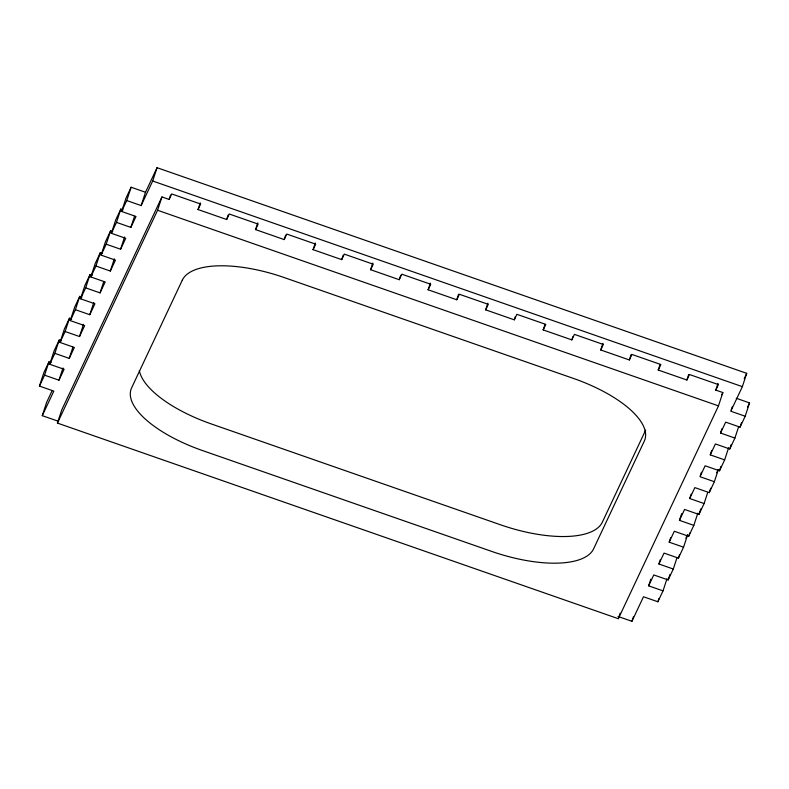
<?xml version="1.0" encoding="UTF-8"?>
<svg xmlns="http://www.w3.org/2000/svg" width="789" height="789" viewBox="0 0 789 789"><rect width="100%" height="100%" fill="white"/><g stroke="black" fill="none" stroke-linecap="round" stroke-linejoin="round"><path stroke-width="1.18" d="M58.564 421.346L42.281 415.665L53.83 391.107L39.45 386.087L43.809 372.763L48.948 361.855L51.157 362.624M39.45 386.087L44.588 375.179L48.948 361.855M44.588 375.179L58.968 380.19L64.106 369.282L49.717 364.262L54.086 350.937L59.214 340.029L61.434 340.799M49.717 364.262L54.855 353.354L59.214 340.029M54.855 353.354L69.235 358.364L74.373 347.456L59.994 342.436L64.353 329.112L69.491 318.194L71.7 318.973M59.994 342.436L65.132 331.518L69.491 318.194M65.132 331.518L79.511 336.538L84.65 325.62L70.26 320.61L74.63 307.286L79.758 296.368L81.977 297.137M70.26 320.61L75.399 309.692L79.758 296.368M42.281 415.665L46.64 402.341L52.163 390.594M75.399 309.692L89.778 314.712L94.917 303.795L80.537 298.784L84.896 285.46L90.035 274.542L92.244 275.312M80.537 298.784L85.676 287.867L90.035 274.542M85.676 287.867L100.055 292.887L105.184 281.969L90.804 276.949L95.173 263.625L100.302 252.717L102.521 253.486M90.804 276.949L95.942 266.041L100.302 252.717M58.968 380.19L62.962 367.98M95.942 266.041L110.322 271.051L115.46 260.143L101.081 255.123L105.44 241.799L110.578 230.891L112.788 231.66M101.081 255.123L106.209 244.215L110.578 230.891M69.235 358.364L72.874 347.259M106.209 244.215L120.599 249.225L125.727 238.317L111.348 233.297L115.707 219.973L120.845 209.055L123.064 209.835M111.348 233.297L116.486 222.38L120.845 209.055M79.511 336.538L83.506 324.328M116.486 222.38L130.866 227.4L136.004 216.482L121.624 211.472L125.984 198.147L131.122 187.23L145.501 192.25L157.06 167.692L746.719 373.335L742.36 386.659L730.801 411.217L745.191 416.237L749.55 402.913L736.275 398.277M121.624 211.472L126.753 200.554L131.122 187.23M89.778 314.712L93.783 302.493M715.653 390.052L722.842 392.557L718.483 405.881L618.339 618.704L57.429 423.091L61.798 409.767L161.942 196.944L169.132 199.449L171.726 193.946L200.633 204.026L198.039 209.539L200.219 202.872M100.055 292.887L103.684 281.781M110.322 271.051L114.326 258.841M120.599 249.225L124.593 237.016M130.866 227.4L134.505 216.294M126.753 200.554L141.142 205.574L145.501 192.25M141.142 205.574L152.691 181.016L157.06 167.692M57.429 423.091L157.573 210.268L161.942 196.944M169.132 199.449L170.582 195.011M197.891 209.489L226.66 219.52L228.11 215.072M257.747 222.932L255.567 229.599L258.161 224.086L229.254 214.006L226.66 219.52M255.419 229.55L284.188 239.58L285.638 235.142M315.275 243.002L313.095 249.659L315.689 244.146L286.782 234.067L284.188 239.58M312.957 249.61L341.716 259.64L343.166 255.202M372.803 263.062L370.623 269.72L373.217 264.216L344.31 254.127L341.716 259.64M370.485 269.67L399.244 279.71L400.704 275.262M430.33 283.123L428.151 289.79L430.745 284.277L401.838 274.197L399.244 279.71M428.013 289.741L456.772 299.771L458.587 294.218M487.858 303.183L485.679 309.85L488.273 304.337L459.366 294.258L456.772 299.771M485.541 309.801L514.3 319.831L515.395 316.497M545.031 324.358L543.207 329.91L545.801 324.397L516.894 314.318L514.3 319.831M543.069 329.861L571.828 339.891L572.922 336.568M602.924 343.314L600.735 349.981L603.329 344.468L574.422 334.378L571.828 339.891M600.597 349.921L629.356 359.962L631.18 354.409M660.087 364.488L658.263 370.041L660.857 364.528L631.95 354.448L629.356 359.962M658.125 369.992L686.884 380.022L688.708 374.469M618.339 618.704L620.154 613.152M617.984 616.436L631.94 621.308L633.399 616.87M667.021 578.643L663.016 590.853L648.637 585.842L650.817 579.175M717.98 383.444L715.801 390.101L718.385 384.588L689.478 374.509L686.884 380.022M676.923 557.922L673.293 569.027L658.904 564.007L660.363 559.569M687.554 534.981L683.56 547.201L669.18 542.181L670.63 537.743M697.831 513.156L693.827 525.375L679.447 520.355L681.627 513.698M707.733 492.444L704.104 503.54L689.724 498.53L691.174 494.082M631.94 621.308L643.499 596.75L657.878 601.77L658.973 598.437M700.356 475.589L701.451 472.256M648.637 585.842L653.775 574.925L668.155 579.945L669.969 574.392M728.641 447.679L724.647 459.888L710.268 454.868L711.717 450.43M658.904 564.007L664.042 553.099L678.422 558.109L679.516 554.785M738.553 426.957L734.914 438.063L720.535 433.043L721.984 428.605M669.18 542.181L674.309 531.273L688.698 536.283L689.783 532.95M731.166 410.102L732.261 406.779M679.447 520.355L684.586 509.438L698.965 514.458L700.78 508.905M689.724 498.53L694.853 487.612L709.242 492.632L710.692 488.184M709.242 492.632L714.37 481.714L718.375 469.504M714.37 481.714L699.991 476.704L705.129 465.786L719.509 470.806L720.968 466.358M710.268 454.868L715.396 443.96L729.786 448.971L731.235 444.532M720.535 433.043L725.673 422.135L740.052 427.145L741.502 422.707M645.658 430.113L602.332 522.19A91.485 35.949 18.1 0 1 500.63 524.833L211.284 423.93A91.485 35.949 18.1 0 1 139.347 370.593M721.797 394.786L722.842 392.557M744.214 378.681L746.719 373.335M685.868 538.236L687.406 534.962M716.678 472.759L718.227 469.485M747.499 407.272L749.55 402.913M657.878 601.77L663.016 590.853M668.155 579.945L673.293 569.027M678.422 558.109L683.56 547.201M688.698 536.283L693.827 525.375M698.965 514.458L704.104 503.54M719.509 470.806L724.647 459.888M729.786 448.971L734.914 438.063M740.052 427.145L745.191 416.237M152.691 181.016L742.36 386.659M157.573 210.268L718.483 405.881M182.308 280.134L131.674 387.734A91.485 35.949 18.1 0 0 202.556 450.578L491.902 551.481A91.485 35.949 18.1 0 0 593.604 548.838L644.238 441.238A91.485 35.949 18.1 0 0 573.356 378.395L284.01 277.491A91.485 35.949 18.1 0 0 182.308 280.134"/></g></svg>
